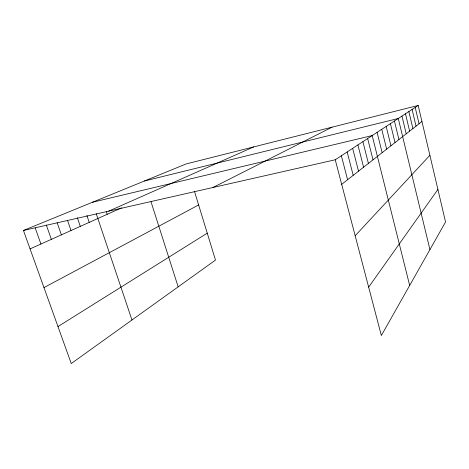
<?xml version="1.0" encoding="UTF-8"?>
<svg xmlns="http://www.w3.org/2000/svg" width="469" height="469" viewBox="0 0 469 469"><rect width="100%" height="100%" fill="white"/><g stroke="black" fill="none" stroke-linecap="round" stroke-linejoin="round"><path stroke-width="0.7" d="M368.652 287.134L437.911 189.453M355.168 235.755L429.891 155.298M341.684 184.358L421.948 121.494M335.235 159.777L418.178 105.455L445.55 221.966L381.356 335.54L335.235 159.777L23.45 230.467L71.253 363.545L215.482 260.09L194.594 191.751M57.974 326.571L207.251 233.157M43.975 287.597L198.633 204.953M212.985 187.494L332.04 127.169M30.069 248.887L121.582 207.855M108.661 211.144L253.7 146.914M23.45 230.467L186.105 163.951L418.178 105.455M144.388 181.011L398.281 118.487L429.932 249.596M92.387 202.274L372.198 135.57L409.671 285.445M35.216 227.952L40.926 244.015M46.314 225.014L51.355 239.342M57.171 222.793L61.375 234.846M67.472 220.266L71.012 230.525M77.303 217.634L80.293 226.369M86.894 215.482L89.227 222.359M96.251 213.764L131.971 319.993M106.305 211.525L107.225 214.292M151 201.723L178.167 286.858M341.356 155.767L347.593 179.727M347.16 151.968L353.198 175.336M352.67 148.356L358.521 171.167M357.911 144.921L363.586 167.198M362.9 141.656L368.411 163.423M367.661 138.543L373.013 159.823M381.748 129.315L386.644 149.142M377.094 132.364L382.141 152.671M386.18 126.413L390.935 145.783M390.401 123.646L395.021 142.582M394.429 121.008L398.926 139.528M401.962 116.078L406.218 133.812M408.857 111.563L412.908 128.576M405.48 113.774L409.636 131.138M412.093 109.441L416.044 126.12M415.2 107.407L419.057 123.763"/></g></svg>
